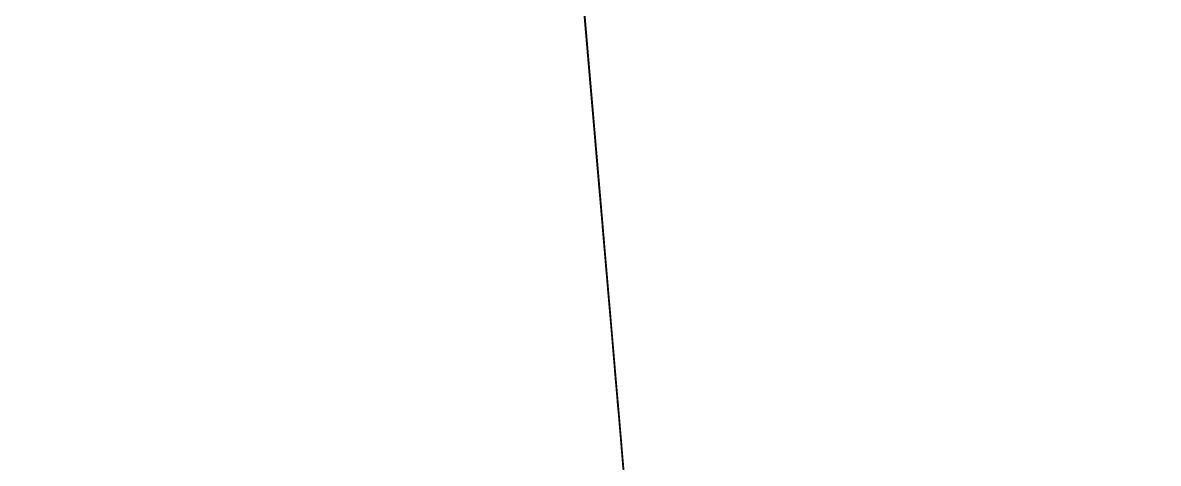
# Model space of a CAD drawing. Header units: millimetres. Extents: x 2645 to 248282, y -52826 to -1714.
# Drawn here: x 3449 to 4086, y -44218 to -43970 of the extents above; entities that cross this region are included whole.
import ezdxf

# ---------------------------------------------------------------- set-up
doc = ezdxf.new("R2010")
doc.units = ezdxf.units.MM
doc.header["$MEASUREMENT"] = 0
doc.linetypes.add('CENTER2', pattern=[1.125, 0.75, -0.125, 0.125, -0.125])
for name, color, linetype in [('Elevation Looking North-150-DS-B4-404', 1, 'Continuous'), ('Elevation Looking North-150-SL-B4-094', 14, 'Continuous'), ('Elevation Looking North-150-SL-B4-095', 14, 'Continuous'), ('Elevation Looking North-150-SL-B4-249', 85, 'Continuous'), ('Elevation Looking North-300-CEN-D3-231', 70, 'Continuous'), ('Elevation Looking North-50-IW-B4-023', 3, 'Continuous'), ('Elevation Looking North-50-PES-D1-229', 4, 'Continuous'), ('Elevation Looking North-50-PES-D1-243', 4, 'Continuous'), ('Elevation Looking North-A-FLOR', 192, 'Continuous'), ('Elevation Looking North-CENTER', 1, 'CENTER2'), ('Elevation Looking North-RE', 5, 'Continuous'), ('Elevation Looking North-S-BEAM', 12, 'Continuous'), ('Elevation Looking North-SLUDGE TO STRAIN PRESS INLET', 3, 'Continuous')]:
    doc.layers.add(name, color=color, linetype=linetype)
doc.layers.add('Elevation Looking North-PR-STEL-EQIP-PUMP_2_SEEPEX_BTVE70-24_100-18', color=7, linetype='Continuous', true_color=0x1111d0)

# ---------------------------------------------------------------- blocks, each defined once
blk = doc.blocks.new('*U815')
at = {"layer": 'Elevation Looking North-A-FLOR', "color": 0, "linetype": 'ByBlock', "lineweight": -2}
blk.add_line((3709.11, -43321.34, 22000), (4075.61, -47601.95, 22000), dxfattribs=at)
blk = doc.blocks.new('*U816')
at = {"layer": 'Elevation Looking North-S-BEAM', "color": 0, "linetype": 'ByBlock', "lineweight": -2}
for p, q in [((2647.84, -30926.06, 30027.2), (4471.77, -52229.06, 30027.2)), ((2647.84, -30926.06, 29454.8), (4471.77, -52229.06, 29454.8)), ((2647.84, -30926.06, 30042), (4471.77, -52229.06, 30042)), ((3467.56, -40500.13, 29440), (3964.35, -46302.51, 29440))]:
    blk.add_line(p, q, dxfattribs=at)
blk = doc.blocks.new('*U866')
at = {"layer": 'Elevation Looking North-S-BEAM', "color": 0, "linetype": 'ByBlock', "lineweight": -2}
for p, q in [((3714.67, -43386.27, 24801.4), (4068.84, -47522.9, 24801.4)), ((3720.11, -43449.89, 24794.4), (4063.39, -47459.28, 24794.4)), ((3720.11, -43449.89, 24989), (4063.39, -47459.28, 24989)), ((3720.11, -43449.89, 24996), (4063.39, -47459.28, 24996))]:
    blk.add_line(p, q, dxfattribs=at)
blk = doc.blocks.new('*U875')
at = {"layer": 'Elevation Looking North-A-FLOR', "color": 0, "linetype": 'ByBlock', "lineweight": -2}
blk.add_line((3774.49, -44085, 21629.21), (2990.27, -34925.53, 21629.21), dxfattribs=at)
blk = doc.blocks.new('*U1000')
at = {"layer": 'Elevation Looking North-A-FLOR', "color": 0, "linetype": 'ByBlock', "lineweight": -2}
for p, q in [((3210.59, -37498.79, 21699.69), (3774.49, -44085, 21629.21)), ((4410.65, -51515.2, 21849.69), (3210.59, -37498.79, 21999.69)), ((3709.11, -43321.34, 21937.38), (4075.76, -47603.8, 21891.55)), ((4410.65, -51515.2, 21629.21), (3774.49, -44085, 21629.21))]:
    blk.add_line(p, q, dxfattribs=at)
blk = doc.blocks.new('*U1001')
at = {"layer": 'Elevation Looking North-A-FLOR', "color": 0, "linetype": 'ByBlock', "lineweight": -2}
for p, q in [((4075.76, -47603.8, 21891.97), (3709.11, -43321.34, 21937.75)), ((3709.11, -43321.34, 22000), (4075.61, -47601.95, 21999.99))]:
    blk.add_line(p, q, dxfattribs=at)
blk = doc.blocks.new('*U1006')
at = {"layer": 'Elevation Looking North-50-PES-D1-229', "color": 0, "linetype": 'ByBlock', "lineweight": -2}
for p, q in [((3777.9, -44124.82, 24996.45), (3752.36, -43826.49, 24996.45)), ((3784.05, -44196.7, 25056.77), (3752.36, -43826.49, 25056.77))]:
    blk.add_line(p, q, dxfattribs=at)
at = {"layer": 'Elevation Looking North-CENTER'}
blk.add_line((3752.36, -43826.49, 25026.61), (3779.09, -44138.72, 25026.61), dxfattribs=at)
blk = doc.blocks.new('*U1043')
at = {"layer": 'Elevation Looking North-50-IW-B4-023', "color": 0, "linetype": 'ByBlock', "lineweight": -2}
for p, q in [((3809.23, -44490.77, 23554.41), (3709.11, -43321.34, 23554.41)), ((3809.23, -44490.77, 23614.73), (3709.11, -43321.34, 23614.73))]:
    blk.add_line(p, q, dxfattribs=at)
at = {"layer": 'Elevation Looking North-CENTER'}
blk.add_line((3709.11, -43321.34, 23584.57), (3809.23, -44490.77, 23584.57), dxfattribs=at)
blk = doc.blocks.new('*U1060')
at = {"layer": 'Elevation Looking North-CENTER'}
blk.add_line((3709.11, -43321.34, 22955.73), (3862.2, -45109.38, 22955.73), dxfattribs=at)
at = {"layer": 'Elevation Looking North-SLUDGE TO STRAIN PRESS INLET', "color": 0, "linetype": 'ByBlock', "lineweight": -2}
for p, q in [((3862.2, -45109.38, 23039.87), (3709.11, -43321.34, 23039.87)), ((3764.88, -43972.72, 22871.59), (3758.15, -43894.12, 22871.59))]:
    blk.add_line(p, q, dxfattribs=at)
blk = doc.blocks.new('*U1063')
at = {"layer": 'Elevation Looking North-PR-STEL-EQIP-PUMP_2_SEEPEX_BTVE70-24_100-18', "color": 0, "linetype": 'ByBlock', "lineweight": -2}
for p, q in [((3763.42, -43955.72, 22524.77), (3764.7, -43970.63, 22520.82)), ((3763.58, -43957.62, 22843.07), (3764.86, -43972.57, 22846.84)), ((3764.68, -43970.45, 22488.87), (3766.81, -43995.35, 22488.72)), ((3764.88, -43972.77, 22878.79), (3767.01, -43997.67, 22878.64)), ((3766.81, -43995.34, 22486.72), (3768.95, -44020.25, 22486.57)), ((3767.01, -43997.68, 22880.64), (3769.15, -44022.6, 22880.49)), ((3768.95, -44020.26, 22488.81), (3802.39, -44410.82, 22486.45)), ((3769.15, -44022.58, 22878.25), (3802.58, -44413.14, 22875.93))]:
    blk.add_line(p, q, dxfattribs=at)
at = {"layer": 'Elevation Looking North-PR-STEL-EQIP-PUMP_2_SEEPEX_BTVE70-24_100-18', "color": 0, "linetype": 'ByBlock', "lineweight": -2, "extrusion": (0.996355, 0.085306, -5.49983e-15)}
blk.add_ellipse((3764.78, -43971.61, 22683.83), major_axis=(0.1, -1.16, 194.96), ratio=0.000118, start_param=3.141593, end_param=6.283185, dxfattribs=at)
at = {"layer": 'Elevation Looking North-PR-STEL-EQIP-PUMP_2_SEEPEX_BTVE70-24_100-18', "color": 0, "linetype": 'ByBlock', "lineweight": -2, "extrusion": (0.996355, 0.085306, -4.82708e-15)}
blk.add_ellipse((3766.91, -43996.51, 22683.68), major_axis=(0.1, -1.17, 196.96), ratio=0.000118, start_param=3.141593, end_param=6.283185, dxfattribs=at)
at = {"layer": 'Elevation Looking North-PR-STEL-EQIP-PUMP_2_SEEPEX_BTVE70-24_100-18', "color": 0, "linetype": 'ByBlock', "lineweight": -2, "extrusion": (0.996355, 0.085306, -5.56445e-15)}
blk.add_ellipse((3769.05, -44021.43, 22683.53), major_axis=(0.1, -1.17, 196.96), ratio=0.000118, start_param=2.990798, end_param=6.43398, dxfattribs=at)
blk = doc.blocks.new('*U1083')
at = {"layer": 'Elevation Looking North-150-DS-B4-404', "color": 0, "linetype": 'ByBlock', "lineweight": -2}
for p, q in [((3903.51, -45591.93, 23256.49), (3709.11, -43321.34, 23256.49)), ((3906.19, -45623.19, 23424.77), (3709.11, -43321.34, 23424.77))]:
    blk.add_line(p, q, dxfattribs=at)
at = {"layer": 'Elevation Looking North-CENTER'}
blk.add_line((3709.11, -43321.34, 23340.63), (3902.94, -45585.25, 23340.63), dxfattribs=at)
blk = doc.blocks.new('*U1098')
at = {"layer": 'Elevation Looking North-CENTER'}
blk.add_line((3809.23, -44490.77, 23731.72), (3709.11, -43321.34, 23731.72), dxfattribs=at)
at = {"layer": 'Elevation Looking North-RE', "color": 0, "linetype": 'ByBlock', "lineweight": -2}
for p, q in [((3709.11, -43321.34, 23701.56), (3809.23, -44490.77, 23701.56)), ((3752.08, -43823.28, 23761.89), (3809.23, -44490.77, 23761.89))]:
    blk.add_line(p, q, dxfattribs=at)
blk = doc.blocks.new('*U1120')
at = {"layer": 'Elevation Looking North-150-SL-B4-095', "color": 0, "linetype": 'ByBlock', "lineweight": -2}
for p, q in [((3775.14, -44092.64, 22266.05), (3709.11, -43321.34, 22266.05)), ((3775.14, -44092.64, 22434.32), (3719.78, -43446.02, 22434.32)), ((3775.14, -44092.63, 22434.22), (3775.14, -44092.64, 22434.43))]:
    blk.add_line(p, q, dxfattribs=at)
at = {"layer": 'Elevation Looking North-CENTER'}
blk.add_line((3719.78, -43446.02, 22350.18), (3775.14, -44092.64, 22350.18), dxfattribs=at)
blk = doc.blocks.new('*U1139')
at = {"layer": 'Elevation Looking North-150-DS-B4-404', "color": 0, "linetype": 'ByBlock', "lineweight": -2}
for p, q in [((3765.44, -43979.29, 23962.05), (3754.41, -43850.44, 23962.05)), ((3765.44, -43979.29, 23788.05), (3754.41, -43850.44, 23788.05)), ((3765.44, -43979.29, 23770.65), (3765.44, -43979.29, 23830.7)), ((3765.44, -43979.29, 23919.4), (3765.44, -43979.29, 23979.45)), ((3767.32, -44001.21, 23979.45), (3765.44, -43979.29, 23979.45)), ((3767.32, -44001.21, 23770.65), (3765.44, -43979.29, 23770.65)), ((3767.57, -44004.19, 23788.05), (3767.32, -44001.21, 23788.05)), ((3767.57, -44004.19, 23962.05), (3767.32, -44001.21, 23962.05)), ((3767.32, -44001.21, 23979.45), (3767.32, -44001.21, 23919.4)), ((3767.32, -44001.21, 23830.7), (3767.32, -44001.21, 23770.65)), ((3767.57, -44004.19, 23770.65), (3767.57, -44004.19, 23830.7)), ((3767.57, -44004.19, 23919.4), (3767.57, -44004.19, 23979.45)), ((3769.45, -44026.11, 23979.45), (3767.57, -44004.19, 23979.45)), ((3769.45, -44026.11, 23770.65), (3767.57, -44004.19, 23770.65)), ((3769.45, -44026.11, 23979.45), (3769.45, -44026.11, 23919.4)), ((3769.45, -44026.11, 23830.7), (3769.45, -44026.11, 23770.65)), ((3777.64, -44121.76, 23788.05), (3769.45, -44026.11, 23788.05)), ((3777.64, -44121.76, 23962.05), (3769.45, -44026.11, 23962.05)), ((3777.64, -44121.76, 23962.05), (3777.64, -44121.76, 23919.45)), ((3777.64, -44121.76, 23830.65), (3777.64, -44121.76, 23788.05)), ((3777.64, -44121.76, 23919.55), (3791.71, -44286.16, 23919.55)), ((3777.64, -44121.76, 23830.55), (3791.71, -44286.16, 23830.55))]:
    blk.add_line(p, q, dxfattribs=at)
blk = doc.blocks.new('*U1158')
at = {"layer": 'Elevation Looking North-150-SL-B4-249', "color": 0, "linetype": 'ByBlock', "lineweight": -2}
for p, q in [((3738.75, -43667.53, 24346.87), (3753.62, -43841.26, 24346.87)), ((3738.75, -43667.53, 24178.59), (3794.42, -44317.81, 24178.59)), ((3758.77, -43901.37, 24346.87), (3777.75, -44123.07, 24346.87)), ((3782.9, -44183.18, 24346.87), (3794.42, -44317.81, 24346.87)), ((3794.42, -44317.81, 24210.74), (3794.42, -44317.81, 24178.59)), ((3794.42, -44317.81, 24346.87), (3794.42, -44317.81, 24260.74))]:
    blk.add_line(p, q, dxfattribs=at)
at = {"layer": 'Elevation Looking North-CENTER'}
for p, q in [((3753.84, -43843.78, 24262.73), (3738.75, -43667.53, 24262.73)), ((3789.12, -44255.88, 24262.73), (3786.7, -44227.6, 24262.73)), ((3794.42, -44317.81, 24262.73), (3793.54, -44307.46, 24262.73))]:
    blk.add_line(p, q, dxfattribs=at)
blk = doc.blocks.new('*U1159')
at = {"layer": 'Elevation Looking North-300-CEN-D3-231', "color": 0, "linetype": 'ByBlock', "lineweight": -2}
for p, q in [((3752.22, -43824.86, 24685.5), (3757.24, -43883.47, 24744.32)), ((3757.24, -43883.47, 24744.32), (3771.29, -44047.58, 24579.62)), ((3771.29, -44047.58, 24579.62), (3764.7, -43970.69, 24502.44))]:
    blk.add_line(p, q, dxfattribs=at)
at = {"layer": 'Elevation Looking North-CENTER'}
for p, q in [((3754.19, -43847.9, 24625.11), (3752.22, -43824.86, 24648.24)), ((3764.65, -43970.13, 24502.44), (3758.77, -43901.37, 24571.45))]:
    blk.add_line(p, q, dxfattribs=at)
blk = doc.blocks.new('*U1160')
at = {"layer": 'Elevation Looking North-150-DS-B4-404', "color": 0, "linetype": 'ByBlock', "lineweight": -2}
for p, q in [((3780.88, -44159.63, 23800.05), (3780.36, -44153.55, 23830.55)), ((3780.88, -44159.63, 23950.05), (3780.36, -44153.55, 23919.55)), ((3780.88, -44159.63, 23830.55), (3780.88, -44159.63, 23775.05)), ((3780.88, -44159.63, 23975.05), (3780.88, -44159.63, 23919.55)), ((3782.59, -44179.55, 23919.55), (3782.59, -44179.55, 23975.05)), ((3782.59, -44179.55, 23775.05), (3782.59, -44179.55, 23830.55))]:
    blk.add_line(p, q, dxfattribs=at)
at = {"layer": 'Elevation Looking North-150-DS-B4-404', "color": 0, "linetype": 'ByBlock', "lineweight": -2, "extrusion": (0.996355, 0.085306, 8.65723e-47)}
for centre, start, end in [((-44331.19, 23775.05), 180, 360), ((-44331.19, 23975.05), 0, 180)]:
    blk.add_arc(centre, 10, start, end, dxfattribs=at)
blk = doc.blocks.new('*U1165')
at = {"layer": 'Elevation Looking North-300-CEN-D3-231', "color": 0, "linetype": 'ByBlock', "lineweight": -2}
for p, q in [((3800.15, -44384.65, 23096.78), (3756.92, -43879.85, 23096.43)), ((3764.65, -43970.13, 23424.77), (3764.65, -43970.13, 23438.13)), ((3792.28, -44292.8, 23424.77), (3792.28, -44292.8, 23438.13))]:
    blk.add_line(p, q, dxfattribs=at)
at = {"layer": 'Elevation Looking North-300-CEN-D3-231', "color": 0, "linetype": 'ByBlock', "lineweight": -2, "extrusion": (-0.996355, -0.085306, 1.41495e-16)}
blk.add_ellipse((3756.8, -43878.39, 23258.35), major_axis=(-0.01, 0.11, 161.92), ratio=0.000707, start_param=4.663162, end_param=4.70091, dxfattribs=at)
at = {"layer": 'Elevation Looking North-300-CEN-D3-231', "color": 0, "linetype": 'ByBlock', "lineweight": -2, "extrusion": (-0.996355, -0.085306, -1.16367e-16)}
for start_param, end_param in [(3.141593, 3.258616), (6.166162, 6.283187)]:
    blk.add_ellipse((3778.47, -44131.46, 23438.13), major_axis=(13.81, -161.33), ratio=0.707107, start_param=start_param, end_param=end_param, dxfattribs=at)
at = {"layer": 'Elevation Looking North-300-CEN-D3-231', "color": 0, "linetype": 'ByBlock', "lineweight": -2, "extrusion": (0.996355, 0.085306, 7.63278e-17)}
blk.add_ellipse((3778.47, -44131.46, 23258.53), major_axis=(12.76, -149.08, -149.52), ratio=0.413921, start_param=1.177597, end_param=1.950901, dxfattribs=at)
at = {"layer": 'Elevation Looking North-300-CEN-D3-231', "color": 0, "linetype": 'ByBlock', "lineweight": -2, "extrusion": (0.996355, 0.085306, -6.93889e-17)}
blk.add_ellipse((3778.47, -44131.46, 23258.53), major_axis=(12.76, -149.02, 149.67), ratio=0.414506, start_param=1.190679, end_param=1.962996, dxfattribs=at)
at = {"layer": 'Elevation Looking North-300-CEN-D3-231', "color": 0, "linetype": 'ByBlock', "lineweight": -2, "extrusion": (0.996355, 0.085306, -1.63037e-16)}
blk.add_ellipse((3800.14, -44384.54, 23258.71), major_axis=(-0.01, 0.11, 161.92), ratio=0.000707, start_param=2.356195, end_param=3.141593, dxfattribs=at)
at = {"layer": 'Elevation Looking North-300-CEN-D3-231', "color": 0, "linetype": 'ByBlock', "lineweight": -2, "extrusion": (0.996355, 0.085306, 1.278e-17)}
blk.add_ellipse((3800.14, -44384.54, 23258.71), major_axis=(-0.01, 0.11, 161.92), ratio=0.000707, start_param=1.615924, end_param=2.356195, dxfattribs=at)
blk = doc.blocks.new('*U1166')
at = {"layer": 'Elevation Looking North-150-DS-B4-404', "color": 0, "linetype": 'ByBlock', "lineweight": -2}
for p, q in [((3780.88, -44159.63, 23790.91), (3777.64, -44121.76, 23790.91)), ((3780.88, -44159.63, 23959.19), (3777.64, -44121.76, 23959.19)), ((3809.23, -44490.77, 23790.91), (3782.59, -44179.55, 23790.91)), ((3806.5, -44458.89, 23959.19), (3782.59, -44179.55, 23959.19))]:
    blk.add_line(p, q, dxfattribs=at)
blk = doc.blocks.new('*U1167')
at = {"layer": 'Elevation Looking North-300-CEN-D3-231', "color": 0, "linetype": 'ByBlock', "lineweight": -2}
for p, q in [((3771.29, -44047.58, 24579.62), (3764.7, -43970.69, 24502.44)), ((3777.75, -44123.07, 24503.85), (3771.29, -44047.58, 24579.62))]:
    blk.add_line(p, q, dxfattribs=at)
blk = doc.blocks.new('*U1169')
at = {"layer": 'Elevation Looking North-CENTER'}
blk.add_line((3765.66, -43981.9, 24235.74), (3759.44, -43909.28, 24235.74), dxfattribs=at)
at = {"layer": 'Elevation Looking North-RE', "color": 0, "linetype": 'ByBlock', "lineweight": -2}
for p, q in [((3761.07, -43928.26, 24265.9), (3764.72, -43970.87, 24265.9)), ((3761.07, -43928.26, 24205.58), (3764.72, -43970.87, 24205.58))]:
    blk.add_line(p, q, dxfattribs=at)
blk = doc.blocks.new('*U1171')
at = {"layer": 'Elevation Looking North-300-CEN-D3-231', "color": 0, "linetype": 'ByBlock', "lineweight": -2, "extrusion": (0.996355, 0.085306, 1.4126e-16)}
blk.add_ellipse((3778.47, -44131.46, 24206.61), major_axis=(-13.81, 161.33), ratio=0.707107, start_param=4.712389, end_param=6.036007, dxfattribs=at)
blk = doc.blocks.new('*U1172')
at = {"layer": 'Elevation Looking North-300-CEN-D3-231', "color": 0, "linetype": 'ByBlock', "lineweight": -2}
for p, q in [((3764.65, -43970.13, 24178.59), (3764.65, -43970.13, 23962.05)), ((3764.65, -43970.13, 23788.05), (3764.65, -43970.13, 23761.89)), ((3764.65, -43970.13, 23701.56), (3764.65, -43970.13, 23614.73)), ((3764.65, -43970.13, 23554.41), (3764.65, -43970.13, 23438.13)), ((3792.28, -44292.8, 24178.59), (3792.28, -44292.8, 24128.97)), ((3792.28, -44292.8, 24077.48), (3792.28, -44292.8, 23959.19)), ((3792.28, -44292.8, 23790.91), (3792.28, -44292.8, 23761.89)), ((3792.28, -44292.8, 23701.56), (3792.28, -44292.8, 23614.73)), ((3792.28, -44292.8, 23554.41), (3792.28, -44292.8, 23438.13))]:
    blk.add_line(p, q, dxfattribs=at)
at = {"layer": 'Elevation Looking North-300-CEN-D3-231', "color": 0, "linetype": 'ByBlock', "lineweight": -2, "extrusion": (-0.996355, -0.085306, 7.39157e-18)}
blk.add_ellipse((3778.47, -44131.46, 23438.13), major_axis=(13.81, -161.33, 0), ratio=0.707107, start_param=3.141593, end_param=3.258614, dxfattribs=at)
at = {"layer": 'Elevation Looking North-300-CEN-D3-231', "color": 0, "linetype": 'ByBlock', "lineweight": -2, "extrusion": (0.996355, 0.085306, 9.40864e-17)}
blk.add_ellipse((3778.47, -44131.46, 24206.61), major_axis=(-13.81, 161.33, 0), ratio=0.707107, start_param=3.388773, end_param=4.712391, dxfattribs=at)
at = {"layer": 'Elevation Looking North-300-CEN-D3-231', "color": 0, "linetype": 'ByBlock', "lineweight": -2, "extrusion": (-0.996355, -0.085306, -2.59531e-16)}
blk.add_ellipse((3778.47, -44131.46, 23438.13), major_axis=(13.81, -161.33, 0), ratio=0.707107, start_param=6.166161, end_param=6.283185, dxfattribs=at)
at = {"layer": 'Elevation Looking North-CENTER'}
for p, q in [((3778.47, -44131.46, 23438.13), (3778.47, -44131.46, 23554.41)), ((3778.47, -44131.46, 23614.73), (3778.47, -44131.46, 23701.56)), ((3778.47, -44131.46, 23761.89), (3778.47, -44131.46, 23790.91)), ((3778.47, -44131.46, 23959.19), (3778.47, -44131.46, 24092.11))]:
    blk.add_line(p, q, dxfattribs=at)
blk = doc.blocks.new('*U1173')
at = {"layer": 'Elevation Looking North-CENTER'}
blk.add_line((3774.35, -44083.38, 24235.74), (3765.66, -43981.9, 24235.74), dxfattribs=at)
at = {"layer": 'Elevation Looking North-RE', "color": 0, "linetype": 'ByBlock', "lineweight": -2}
for p, q in [((3764.72, -43970.87, 24268.65), (3764.72, -43970.87, 24202.84)), ((3766.11, -43987.17, 24202.84), (3764.72, -43970.87, 24202.84)), ((3766.11, -43987.17, 24268.65), (3764.72, -43970.87, 24268.65)), ((3766.11, -43987.17, 24202.84), (3766.11, -43987.17, 24268.65)), ((3767.13, -43999.04, 24205.58), (3766.11, -43987.17, 24205.58)), ((3767.13, -43999.04, 24265.9), (3766.11, -43987.17, 24265.9)), ((3767.13, -43999.04, 24265.9), (3767.13, -43999.04, 24205.58)), ((3772.88, -44066.24, 24205.58), (3772.88, -44066.24, 24265.9)), ((3773.9, -44078.12, 24205.58), (3772.88, -44066.24, 24205.58)), ((3773.9, -44078.12, 24265.9), (3772.88, -44066.24, 24265.9)), ((3773.9, -44078.12, 24268.65), (3773.9, -44078.12, 24202.84)), ((3773.9, -44078.12, 24268.65), (3775.3, -44094.42, 24268.65)), ((3773.9, -44078.12, 24202.84), (3775.3, -44094.42, 24202.84)), ((3775.3, -44094.42, 24202.84), (3775.3, -44094.42, 24268.65))]:
    blk.add_line(p, q, dxfattribs=at)
at = {"layer": 'Elevation Looking North-RE', "color": 0, "linetype": 'ByBlock', "lineweight": -2, "extrusion": (0.996355, 0.085306, 1.7342e-30)}
blk.add_arc((-44193.74, 24235.74), 45.24, 41.81031, 138.18969, dxfattribs=at)
at = {"layer": 'Elevation Looking North-RE', "color": 0, "linetype": 'ByBlock', "lineweight": -2, "extrusion": (0.996355, 0.085306, -8.07177e-29)}
blk.add_arc((-44193.74, 24235.74), 45.24, 221.81031, 318.18969, dxfattribs=at)
blk = doc.blocks.new('*U1174')
at = {"layer": 'Elevation Looking North-150-SL-B4-094', "color": 0, "linetype": 'ByBlock', "lineweight": -2}
for p, q in [((3775.14, -44092.64, 22434.33), (3775.14, -44092.64, 22266.03)), ((3775.14, -44092.64, 22434.33), (3779.24, -44140.46, 22442.18)), ((3775.14, -44092.64, 22266.03), (3779.24, -44140.46, 22258.18)), ((3779.24, -44140.46, 22488.08), (3779.24, -44140.46, 22210.18)), ((3780.69, -44157.4, 22210.18), (3779.24, -44140.46, 22210.18)), ((3780.69, -44157.4, 22210.18), (3780.69, -44157.4, 22487.98))]:
    blk.add_line(p, q, dxfattribs=at)
at = {"layer": 'Elevation Looking North-CENTER'}
blk.add_line((3780.69, -44157.4, 22350.18), (3775.14, -44092.64, 22350.18), dxfattribs=at)
blk = doc.blocks.new('*U1175')
at = {"layer": 'Elevation Looking North-CENTER'}
blk.add_line((3783.29, -44187.75, 24235.74), (3774.35, -44083.38, 24235.74), dxfattribs=at)
at = {"layer": 'Elevation Looking North-RE', "color": 0, "linetype": 'ByBlock', "lineweight": -2}
for p, q in [((3775.3, -44094.42, 24265.9), (3783.29, -44187.75, 24265.9)), ((3775.3, -44094.42, 24205.58), (3783.29, -44187.75, 24205.58)), ((3783.29, -44187.75, 24265.9), (3783.29, -44187.75, 24205.58))]:
    blk.add_line(p, q, dxfattribs=at)
blk = doc.blocks.new('*U1176')
at = {"layer": 'Elevation Looking North-150-SL-B4-249', "color": 0, "linetype": 'ByBlock', "lineweight": -2}
for p, q in [((3777.52, -44120.34, 24367.5), (3780.32, -44153.12, 24367.5)), ((3780.32, -44153.12, 24384.97), (3777.52, -44120.34, 24384.97)), ((3777.52, -44120.34, 24367.5), (3777.52, -44120.34, 24384.97)), ((3777.75, -44123.07, 24346.87), (3777.75, -44123.07, 24367.5)), ((3780.32, -44153.12, 24367.5), (3783.13, -44185.91, 24367.5)), ((3783.13, -44185.91, 24384.97), (3780.32, -44153.12, 24384.97)), ((3782.9, -44183.18, 24346.87), (3782.9, -44183.18, 24367.5)), ((3783.13, -44185.91, 24367.5), (3783.13, -44185.91, 24384.97))]:
    blk.add_line(p, q, dxfattribs=at)
for points, knots in [([(3777.75, -44123.07, 24346.87), (3777.75, -44123.07, 24346.87), (3777.75, -44123.12, 24346.85), (3777.77, -44123.3, 24346.78), (3777.78, -44123.45, 24346.73), (3777.81, -44123.83, 24346.59), (3777.84, -44124.07, 24346.51), (3777.88, -44124.65, 24346.31), (3777.91, -44124.99, 24346.19), (3777.98, -44125.76, 24345.93), (3778.02, -44126.19, 24345.79), (3778.1, -44127.14, 24345.49), (3778.14, -44127.65, 24345.33), (3778.24, -44128.75, 24344.99), (3778.29, -44129.34, 24344.82), (3778.39, -44130.57, 24344.47), (3778.45, -44131.21, 24344.29), (3778.56, -44132.54, 24343.94), (3778.62, -44133.24, 24343.77), (3778.75, -44134.73, 24343.41), (3778.81, -44135.51, 24343.23), (3778.95, -44137.14, 24342.89), (3779.03, -44137.99, 24342.72), (3779.18, -44139.75, 24342.41), (3779.25, -44140.65, 24342.26), (3779.41, -44142.5, 24341.99), (3779.49, -44143.44, 24341.87), (3779.66, -44145.36, 24341.65), (3779.74, -44146.33, 24341.56), (3779.91, -44148.28, 24341.42), (3779.99, -44149.26, 24341.36), (3780.16, -44151.2, 24341.29), (3780.24, -44152.17, 24341.27), (3780.32, -44153.12, 24341.27)], [137.67848, 137.67848, 137.67848, 137.67848, 140.545876, 140.545876, 143.413271, 143.413271, 146.280667, 146.280667, 149.148062, 149.148062, 152.015458, 152.015458, 154.882854, 154.882854, 157.750249, 157.750249, 160.617645, 160.617645, 163.486853, 163.486853, 166.35606, 166.35606, 169.225268, 169.225268, 172.094476, 172.094476, 174.963684, 174.963684, 177.832891, 177.832891, 180.702099, 180.702099, 183.571307, 183.571307, 183.571307, 183.571307]), ([(3780.32, -44153.12, 24341.27), (3780.4, -44154.08, 24341.27), (3780.49, -44155.04, 24341.29), (3780.65, -44156.99, 24341.36), (3780.74, -44157.97, 24341.42), (3780.9, -44159.92, 24341.56), (3780.99, -44160.89, 24341.65), (3781.15, -44162.8, 24341.87), (3781.23, -44163.75, 24341.99), (3781.39, -44165.59, 24342.26), (3781.47, -44166.5, 24342.41), (3781.62, -44168.25, 24342.72), (3781.69, -44169.1, 24342.89), (3781.83, -44170.73, 24343.23), (3781.9, -44171.52, 24343.41), (3782.02, -44173.01, 24343.77), (3782.09, -44173.71, 24343.94), (3782.2, -44175.04, 24344.29), (3782.25, -44175.68, 24344.47), (3782.36, -44176.91, 24344.82), (3782.41, -44177.49, 24344.99), (3782.5, -44178.59, 24345.33), (3782.55, -44179.11, 24345.49), (3782.63, -44180.05, 24345.79), (3782.67, -44180.48, 24345.93), (3782.73, -44181.25, 24346.19), (3782.76, -44181.59, 24346.31), (3782.81, -44182.17, 24346.51), (3782.83, -44182.41, 24346.59), (3782.86, -44182.8, 24346.73), (3782.88, -44182.94, 24346.78), (3782.89, -44183.13, 24346.85), (3782.9, -44183.18, 24346.87), (3782.9, -44183.18, 24346.87)], [0, 0, 0, 0, 2.869208, 2.869208, 5.738416, 5.738416, 8.607623, 8.607623, 11.476831, 11.476831, 14.346039, 14.346039, 17.215247, 17.215247, 20.084454, 20.084454, 22.953662, 22.953662, 25.821058, 25.821058, 28.688453, 28.688453, 31.555849, 31.555849, 34.423244, 34.423244, 37.29064, 37.29064, 40.158036, 40.158036, 43.025431, 43.025431, 45.892827, 45.892827, 45.892827, 45.892827])]:
    blk.add_open_spline(points, degree=3, knots=knots, dxfattribs=at)
at = {"layer": 'Elevation Looking North-CENTER'}
blk.add_line((3780.32, -44153.12, 24346.87), (3780.32, -44153.12, 24367.5), dxfattribs=at)
blk = doc.blocks.new('*U1177')
at = {"layer": 'Elevation Looking North-50-PES-D1-243', "color": 0, "linetype": 'ByBlock', "lineweight": -2}
for p, q in [((3784.05, -44196.7, 25059.52), (3784.05, -44196.7, 25026.61)), ((3784.05, -44196.7, 25026.61), (3784.05, -44196.7, 24996)), ((3784.05, -44196.7, 25059.52), (3785.2, -44210.06, 25059.52)), ((3785.2, -44210.06, 24996), (3785.2, -44210.06, 25026.61)), ((3785.2, -44210.06, 25026.61), (3785.2, -44210.06, 25059.52))]:
    blk.add_line(p, q, dxfattribs=at)
at = {"layer": 'Elevation Looking North-50-PES-D1-243', "color": 0, "linetype": 'ByBlock', "lineweight": -2, "extrusion": (0.996355, 0.085306, -5.31262e-29)}
blk.add_arc((-44361.14, 24980.13), 76.64, 11.95035, 87.94974, dxfattribs=at)
at = {"layer": 'Elevation Looking North-50-PES-D1-243', "color": 0, "linetype": 'ByBlock', "lineweight": -2, "extrusion": (-0.996355, -0.085306, 0)}
blk.add_arc((44361.14, 24980.13), 16.32, 99.67287, 103.47395, dxfattribs=at)
at = {"layer": 'Elevation Looking North-CENTER'}
for p in [(3783.57, -44191.08, 25026.61), (3780.32, -44153.12, 24996)]:
    blk.add_line(p, (3780.32, -44153.12, 25026.61), dxfattribs=at)
blk = doc.blocks.new('*U1178')
at = {"layer": 'Elevation Looking North-50-PES-D1-243', "color": 0, "linetype": 'ByBlock', "lineweight": -2}
for p, q in [((3777.75, -44123.07, 24384.97), (3777.75, -44123.07, 24794.4)), ((3782.9, -44183.18, 24384.97), (3782.9, -44183.18, 24794.4))]:
    blk.add_line(p, q, dxfattribs=at)
at = {"layer": 'Elevation Looking North-CENTER'}
blk.add_line((3780.32, -44153.12, 24794.4), (3780.32, -44153.12, 24384.97), dxfattribs=at)
blk = doc.blocks.new('*U1179')
at = {"layer": 'Elevation Looking North-150-SL-B4-094', "color": 0, "linetype": 'ByBlock', "lineweight": -2}
for p, q in [((3780.69, -44157.4, 22487.98), (3780.69, -44157.4, 22350.18)), ((3780.69, -44157.4, 22350.18), (3780.69, -44157.4, 22210.18)), ((3780.69, -44157.4, 22210.18), (3780.94, -44160.39, 22210.18)), ((3780.94, -44160.39, 22210.18), (3780.94, -44160.39, 22350.18)), ((3780.94, -44160.39, 22350.18), (3780.94, -44160.39, 22487.96))]:
    blk.add_line(p, q, dxfattribs=at)
blk = doc.blocks.new('*U1180')
at = {"layer": 'Elevation Looking North-150-SL-B4-094', "color": 0, "linetype": 'ByBlock', "lineweight": -2}
for p, q in [((3780.94, -44160.39, 22487.96), (3780.94, -44160.39, 22350.18)), ((3780.94, -44160.39, 22350.18), (3780.94, -44160.39, 22210.18)), ((3780.94, -44160.39, 22210.18), (3782.39, -44177.33, 22210.18)), ((3782.39, -44177.33, 22210.18), (3782.39, -44177.33, 22350.18)), ((3782.39, -44177.33, 22350.18), (3782.39, -44177.33, 22487.86)), ((3786.49, -44225.15, 22266.03), (3782.39, -44177.33, 22258.18)), ((3786.49, -44225.15, 22434.33), (3782.39, -44177.33, 22442.18)), ((3786.49, -44225.15, 22266.03), (3786.49, -44225.15, 22350.18)), ((3786.49, -44225.15, 22350.18), (3786.49, -44225.15, 22434.33))]:
    blk.add_line(p, q, dxfattribs=at)
at = {"layer": 'Elevation Looking North-CENTER'}
blk.add_line((3780.94, -44160.39, 22350.18), (3786.49, -44225.15, 22350.18), dxfattribs=at)
blk = doc.blocks.new('*U1181')
at = {"layer": 'Elevation Looking North-CENTER'}
blk.add_line((3800.6, -44390.01, 24235.74), (3783.29, -44187.75, 24235.74), dxfattribs=at)
at = {"layer": 'Elevation Looking North-RE', "color": 0, "linetype": 'ByBlock', "lineweight": -2}
for p, q in [((3786.7, -44227.6, 24205.74), (3783.29, -44187.75, 24205.74)), ((3786.7, -44227.6, 24265.74), (3783.29, -44187.75, 24265.74)), ((3786.7, -44227.6, 24205.74), (3786.7, -44227.6, 24265.74)), ((3797.19, -44350.15, 24210.74), (3786.7, -44227.6, 24210.74)), ((3789.17, -44256.42, 24260.74), (3786.7, -44227.6, 24260.74)), ((3792.51, -44295.51, 24326.8), (3787.57, -44237.77, 24311.27)), ((3792.58, -44296.29, 24323.9), (3787.64, -44238.54, 24308.37)), ((3788.52, -44248.86, 24269.73), (3787.64, -44238.54, 24308.37)), ((3791.99, -44289.37, 24333.23), (3787.75, -44239.89, 24319.92)), ((3788.05, -44243.35, 24309.67), (3787.98, -44242.58, 24312.56)), ((3788.52, -44248.86, 24269.73), (3793.46, -44306.6, 24285.26)), ((3789.17, -44256.42, 24260.74), (3788.93, -44253.67, 24271.03)), ((3789.17, -44256.42, 24260.74), (3791.95, -44288.88, 24235.74)), ((3791.95, -44288.88, 24235.74), (3793.58, -44307.99, 24260.74)), ((3792.17, -44291.47, 24322.61), (3792.1, -44290.7, 24325.5)), ((3793.46, -44306.6, 24285.26), (3792.58, -44296.29, 24323.9)), ((3793.58, -44307.99, 24260.74), (3793.05, -44301.79, 24283.97)), ((3797.19, -44350.15, 24260.74), (3793.58, -44307.99, 24260.74)), ((3797.19, -44350.15, 24265.74), (3797.19, -44350.15, 24205.74)), ((3800.6, -44390.01, 24205.74), (3797.19, -44350.15, 24205.74)), ((3800.6, -44390.01, 24265.74), (3797.19, -44350.15, 24265.74))]:
    blk.add_line(p, q, dxfattribs=at)
at = {"layer": 'Elevation Looking North-RE', "color": 0, "linetype": 'ByBlock', "lineweight": -2, "extrusion": (0.996355, 0.085306, -1.80056e-28)}
blk.add_arc((-44408.54, 24313.66), 9.24, 345, 42.61514, dxfattribs=at)
at = {"layer": 'Elevation Looking North-RE', "color": 0, "linetype": 'ByBlock', "lineweight": -2, "extrusion": (0.996355, 0.085306, 3.32354e-30)}
blk.add_arc((-44437.06, 24287.42), 48, 42.61514, 107.38486, dxfattribs=at)
at = {"layer": 'Elevation Looking North-RE', "color": 0, "linetype": 'ByBlock', "lineweight": -2, "extrusion": (0.996355, 0.085306, 1.11634e-27)}
blk.add_arc((-44448.65, 24324.41), 9.24, 107.38486, 165, dxfattribs=at)
blk = doc.blocks.new('*U1182')
at = {"layer": 'Elevation Looking North-50-PES-D1-243', "color": 0, "linetype": 'ByBlock', "lineweight": -2}
for p, q in [((3785.2, -44210.06, 25056.77), (3800.02, -44383.16, 25056.77)), ((3785.2, -44210.06, 24996.45), (3800.02, -44383.16, 24996.45))]:
    blk.add_line(p, q, dxfattribs=at)
at = {"layer": 'Elevation Looking North-CENTER'}
blk.add_line((3801.64, -44402.14, 25026.61), (3783.57, -44191.08, 25026.61), dxfattribs=at)
blk = doc.blocks.new('*U1129')
at = {"layer": 'Elevation Looking North-300-CEN-D3-231', "color": 0, "linetype": 'ByBlock', "lineweight": -2}
blk.add_line((3777.75, -44123.07, 24502.44), (3758.77, -43901.37, 24502.44), dxfattribs=at)
at = {"layer": 'Elevation Looking North-300-CEN-D3-231', "color": 0, "linetype": 'ByBlock', "lineweight": -2, "extrusion": (0.996355, 0.085306, 3.73372e-33)}
blk.add_arc((-44292.92, 24340.52), 161.92, 108.69504, 177.75253, dxfattribs=at)
blk = doc.blocks.new('*U1170')
at = {"layer": 'Elevation Looking North-300-CEN-D3-231', "color": 0, "linetype": 'ByBlock', "lineweight": -2, "extrusion": (0.996355, 0.085306, -3.02446e-29)}
blk.add_arc((-44292.92, 24340.52), 161.93, 108.69504, 177.75253, dxfattribs=at)
blk = doc.blocks.new('*U1428')
at = {"layer": 'Elevation Looking North-300-CEN-D3-231'}
for name in ['*U1129', '*U1170']:
    blk.add_blockref(name, (0, 0), dxfattribs=at)

msp = doc.modelspace()

# ---------------------------------------------------------------- block references
at = {"layer": 'Elevation Looking North-150-DS-B4-404'}
for name in ['*U1083', '*U1139', '*U1166', '*U1160']:
    msp.add_blockref(name, (0, 0), dxfattribs=at)
at = {"layer": 'Elevation Looking North-150-SL-B4-094'}
for name in ['*U1174', '*U1179', '*U1180']:
    msp.add_blockref(name, (0, 0), dxfattribs=at)
at = {"layer": 'Elevation Looking North-150-SL-B4-095'}
msp.add_blockref('*U1120', (0, 0), dxfattribs=at)
at = {"layer": 'Elevation Looking North-150-SL-B4-249'}
for name in ['*U1158', '*U1176']:
    msp.add_blockref(name, (0, 0), dxfattribs=at)
at = {"layer": 'Elevation Looking North-300-CEN-D3-231'}
for name in ['*U1428', '*U1159', '*U1165', '*U1172', '*U1167', '*U1171']:
    msp.add_blockref(name, (0, 0), dxfattribs=at)
at = {"layer": 'Elevation Looking North-50-IW-B4-023'}
msp.add_blockref('*U1043', (0, 0), dxfattribs=at)
at = {"layer": 'Elevation Looking North-50-PES-D1-229'}
msp.add_blockref('*U1006', (0, 0), dxfattribs=at)
at = {"layer": 'Elevation Looking North-50-PES-D1-243'}
for name in ['*U1178', '*U1177', '*U1182']:
    msp.add_blockref(name, (0, 0), dxfattribs=at)
at = {"layer": 'Elevation Looking North-A-FLOR'}
for name in ['*U815', '*U875', '*U1000', '*U1001']:
    msp.add_blockref(name, (0, 0), dxfattribs=at)
at = {"layer": 'Elevation Looking North-PR-STEL-EQIP-PUMP_2_SEEPEX_BTVE70-24_100-18'}
msp.add_blockref('*U1063', (0, 0), dxfattribs=at)
at = {"layer": 'Elevation Looking North-RE'}
for name in ['*U1098', '*U1169', '*U1173', '*U1175', '*U1181']:
    msp.add_blockref(name, (0, 0), dxfattribs=at)
at = {"layer": 'Elevation Looking North-S-BEAM'}
for name in ['*U816', '*U866']:
    msp.add_blockref(name, (0, 0), dxfattribs=at)
at = {"layer": 'Elevation Looking North-SLUDGE TO STRAIN PRESS INLET'}
msp.add_blockref('*U1060', (0, 0), dxfattribs=at)

doc.saveas('drawing.dxf')
